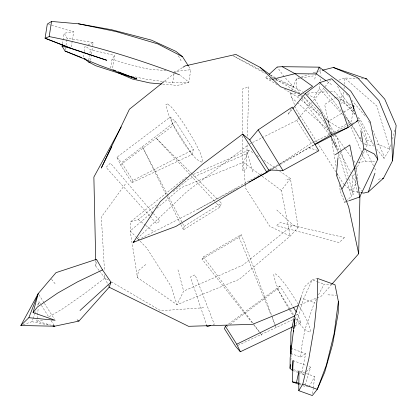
<?xml version="1.0" encoding="UTF-8"?>
<svg xmlns="http://www.w3.org/2000/svg" width="417" height="417" viewBox="0 0 417 417"><rect width="100%" height="100%" fill="white"/><g stroke="black" fill="none" stroke-linecap="round" stroke-linejoin="round"><path stroke-width="0.31" stroke-dasharray="2.08 1.56" d="M242.355 135.921L242.282 171.095L246.431 169.172L247.182 143.239M242.36 133.315L242.449 89.019L248.813 86.83L247.37 136.755M346.053 201.046L351.468 196.386L355.367 183.907L355.477 175.541M355.555 169.104L355.571 167.816M186.738 177.35L184.955 178.127L130.73 221.667L130.203 230.914L137.433 277.592L176.996 304.676L239.254 279.343L290.169 236.116L298.124 227.51L290.446 178.539L279.281 170.866M358.083 192.133L351.828 191.049L352.641 177.835L355.008 172.482M355.102 114.43L348.341 106.194L343.113 102.712L343.832 91.938M344.041 88.769L344.166 86.866M344.338 84.333L344.76 77.995L356.988 78.516M290.769 353.48L300.714 357.072L301.413 348.117L305.051 329.159L314.402 302.721L316.461 298.775M98.996 270.315L95.842 266.197L96.478 259.306M338.015 157.397L338.385 153.519M290.868 360.09L291.311 355.654M291.374 355.023L291.566 353.121M291.884 349.952L292.009 348.685L305.677 353.626L301.819 372.584L303.654 374.534L304.54 373.611M51.572 325.333L36.852 321.111L37.056 319.214M37.123 318.578L38.281 307.824M38.619 304.665L38.963 301.501L41.054 304.796M334.194 132.517L313.985 97.656L319.349 88.618L319.917 84.171M320.324 81.002L320.647 78.464M312.562 393.658L313.219 388.602M313.297 387.972L314.772 376.593L306.26 373.517M90.671 60.434L91.203 56.592M91.558 54.028L92.621 46.339M92.71 45.698L93.153 42.492L67.132 38.255L64.114 33.219L73.684 31.854L71.083 48.351M137.433 277.592L138.408 270.638L145.799 264.508M164.918 81.779L172.617 82.837L174.395 71.583L190.798 69.686L188.838 82.118L177.553 85.433L162.687 84.093M62.441 43.754L64.114 33.219M65.297 49.779L65.605 47.861M66.011 45.297L66.824 40.173M66.928 39.537L67.132 38.255M83.332 57.171L84.109 52.255M84.203 51.64L85.078 46.11L90.421 49.618L114.592 55.451L112.439 69.097M88.774 60.058L90.421 49.618M110.63 68.258L112.074 59.099L114.592 55.451M353.376 109.296L351.375 121.42L339.553 128.04L328.408 121.211L325.328 118.814M314.788 79.167L315.638 74.299M315.742 73.689L316.06 71.865L317.916 71.39M219.597 201.375L221.437 203.209L219.978 207.119L183.438 229.845L184.152 226.4L168.134 195.87M294.809 327.481L303.618 298.822L312.182 279.817L317.592 278.452M390.979 144.673L389.812 149.015L384.062 158.361L376.217 148.52M392.48 139.09L395.149 129.166M192.002 154.556L193.352 149.567L175.427 121.41L170.272 117.057L116.958 157.225L120.523 164.877L131.835 182.709L192.002 154.556L173.493 125.376L170.272 117.057M339.891 101.644L341.799 94.894L336.983 84.969M305.161 385.126L310.712 367.158L308.272 366.251M301.241 296.946L304.832 286.495L312.182 279.817L316.946 281.543M23.19 324.697L31.958 321.695L32.807 319.25M33.021 318.635L34.507 314.355M34.72 313.74L35.779 310.681M37.692 305.171L38.963 301.501M363.66 143.599L365.229 144.256L366.819 140.086L365.334 132.987L358.286 118.308M294.491 104.521L290.258 93.981L291.212 91.641M291.452 91.057L296.461 78.782L298.911 77.916M356.055 170.105L367.617 143.948L358.026 121.467M252.676 171.96L247.489 153.378L248.98 150.031L253.234 152.956M131.835 182.709L132.893 180.452L193.352 149.567M177.981 269.851L183.657 291.108L176.996 304.676L170.944 286.151L146.826 248.12L136.046 236.96M318.515 294.835L324.098 284.123L331.796 284.561M308.981 386.903L314.772 376.593M345.776 201.896L344.572 202.318L340.418 191.784L341.408 190.1M291.306 108.722L287.803 114.644L292.385 109.139M252.222 322.92L202.026 259.145L203.46 256.846L241.323 234.557L275.137 324.728M125.303 184.142L101.336 217.069L104.5 270.899M245.3 184.371L245.644 188.26L269.763 226.285L290.169 236.116L281.324 190.418L290.446 178.539L285.343 179.977M202.026 259.145L239.123 237.304L241.323 234.557M262.027 137.772L296.805 120.351L298.88 117.881M299.297 117.385L311.739 102.535M313.396 100.554L324.593 87.189M325.01 86.694L330.4 80.262M230.09 324.348L277.347 289.101L279.916 286.046L292.974 306.703M331.724 284.368L321.455 296.039L299.286 305.14M306.302 371.766L310.712 367.158M137.183 238.701L186.654 191.836L248.235 144.944M277.253 84.734L265.535 77.708L267.396 75.998M344.572 202.318L345.557 201.474M152.45 212.029L130.203 230.914L135.593 236.491M156.896 208.25L181.119 187.692L243.382 162.354L248.98 150.031L192.07 175.004M130.73 221.667L138.262 219.545L157.49 204.106M173.175 191.512L188.354 179.326L247.489 153.378M298.124 227.51L292.88 224.94L242.793 265.155L183.657 291.108M164.507 81.206L174.165 73.491M174.671 73.084L178.231 70.244L182.5 67.57M132.893 180.452L121.566 162.656L175.427 121.41M104.724 274.787L104.917 278.03L84.01 294.006L62.31 309.028L48.945 316.831M120.523 164.877L173.493 125.376M226.973 326.667L228.016 325.896M228.547 324.04L279.916 286.046M300.714 357.072L305.677 353.626M271.451 169.484L278.452 164.877M278.994 164.522L311.322 143.234L313.657 142.098M335.94 97.083L324.614 104.49L328.408 121.211L329.816 129.447M184.152 226.4L221.437 203.209M324.728 117.563L328.408 121.211L343.373 112.345M343.926 112.017L352.792 106.762M272.129 169.38L279.896 164.804M280.448 164.475L314.256 144.616M138.053 239.9L197.762 209.344L261.881 173.759M269.82 169.354L279.406 164.043M279.969 163.73L314.444 144.84M197.762 209.344L237.898 187.926M249.272 144.157L261.443 138.058M296.044 315.169L297.785 314.314L296.758 312.682M314.246 141.811L347.58 125.611M348.164 125.329L353.428 122.77M294.986 325.729L300.86 322.93L297.785 314.314M238.05 345.333L292.906 319.662M87.961 44.817L93.153 42.492M338.839 80.163L344.76 77.995L376.911 106.074L389.812 149.015L375.894 143.61M301.361 77.051L308.71 74.461M312.995 72.944L316.06 71.865M346.381 201.682L348.19 201.046M213.113 324.707L214.312 324.311L195.093 274.839L190.444 276.992L206.514 324.848M318.531 71.234L321.622 70.447M269.538 80.038L271.399 79.574M378.292 179.279L381.758 178.539M340.616 103.228L343.113 102.712M358.083 162.807L365.448 161.296L375.529 161.171M300.193 78.151L296.461 78.782L296.106 86.533L300.49 94.904M300.819 78.042L313.271 75.93M36.852 321.111L43.373 320.084M303.185 93.481L304.478 93.382M307.704 93.147L327.064 91.724M330.29 91.49L334.163 91.208L354.992 114.367M203.699 307.741L160.743 310.728L111.615 281.955M172.617 82.837L188.838 82.118L180.592 75.607M290.258 93.981L299.317 93.762M327.95 294.85L336.498 295.21M357.63 78.542L364.067 78.813M166.002 70.744L146.643 68.815L124.542 63.238L112.074 59.099M308.382 386.825L304.78 386.366L301.856 385.313M162.354 81.43L145.027 79.048L131.058 76.024M358.709 192.242L360.585 192.565M31.958 321.695L49.597 325.208M365.229 144.256L374.257 146.059L360.835 120.643L357.447 116.025M265.535 77.708L271.139 78.985M275.496 79.975L277.988 80.544L294.027 87.2L302.58 91.683M308.731 147.795L317.671 150.391M48.523 24.457L50.978 25.182M51.593 25.359L73.684 31.854M317.54 281.756L324.098 284.123M303.618 298.822L314.402 302.721M299.573 371.099L305.656 373.298M293.573 369.608L301.819 372.584M292.463 370.489L297.764 372.402M298.353 372.616L303.654 374.534M299.474 383.473L301.256 384.114M299.515 384.469L301.272 385.099M297.107 92.762L300.084 93.841M293.021 360.569L305.833 365.339M366.819 140.086L373.476 142.671M336.519 97.375L351.583 104.943M262.439 70.916L233.15 55.815L265.499 73.658M270.477 75.06L276.794 78.318M277.368 78.615L294.027 87.2L284.576 77.145M307.141 94.075L313.985 97.656M271.175 76.785L273.448 78.036M275.72 79.293L301.277 94.268M99.392 270.831L104.917 278.03L108.269 279.995M284.415 89.092L297.086 96.807L300.683 99.606M256.955 155.515L259.614 157.345M263.862 160.264L277.154 169.401M326.907 81.331L331.614 84.646M270.315 74.893L274.918 78.281M275.434 78.662L277.988 80.544M260.015 174.655L243.382 162.354L245.248 183.725M262.09 176.193L281.324 190.418M301.194 100.007L321.731 116.015M138.262 219.545L145.304 225.091M145.809 225.488L153.857 231.821M344.176 184.642L351.828 191.049M291.358 97.453L296.716 102.149M297.201 102.577L327.877 129.463M330.801 132.027L331.776 132.877M334.695 135.442L337.129 137.574L345.057 148.603M300.86 322.93L295.851 318.28L295.168 317.201M276.799 209.991L292.88 224.94M304.035 97.01L321.048 113.909M191.997 173.853L156.109 138.074L190.465 175.213M192.456 174.311L217.757 199.54M284.144 76.692L277.175 67.012M190.908 175.693L216.011 202.834M216.454 203.308L219.978 207.119M149.672 215.907L106.054 167.337L110.411 163.099L153.096 213.155M150.099 216.392L156.578 223.606L159.857 221.083L153.519 213.65M319.349 88.618L342.915 114.951M345.484 117.823L348.482 121.175L361.904 152.909M116.958 157.225L121.566 162.656M346.324 93.762L348.831 96.723M351.755 100.174L365.97 116.948M301.689 94.768L324.092 121.535M343.321 110.906L344.953 112.871M358.954 187.238L361.727 190.663M51.52 279.281L55.664 284.425M295.142 318.051C299.755 322.982 303.258 330.655 310.311 332.193L310.191 328.773L307.782 322.169L303.008 312.641A35.257 4.139 58.4 0 0 299.182 305.927M253.828 324.963L260.255 333.126M260.656 333.636L261.86 335.164L259.916 332.552M324.384 89.228L342.008 112.152M329.477 134.931L303.409 100.487L302.242 98.25M341.799 94.894L354.059 111.407M345.078 116.254L350.833 123.948M351.213 124.459L354.664 129.072L362.217 143.391M203.46 256.846L252.905 323.154M253.296 323.675L259.525 332.031M345.438 149.13L351.854 158.059M353.741 160.686L355.628 163.313M188.724 66.433L190.798 69.686M344.536 114.05L351.427 124.912M351.771 125.454L361.763 141.207M316.972 142.108L296.841 110.375L295.434 106.861M317.321 142.656L335.716 171.658M337.103 173.847L343.702 184.241M296.805 120.351L311.322 143.234M277.347 289.101L290.023 309.096M290.368 309.638L294.824 316.659M289.195 309.372C282.648 298.509 275.877 287.11 273.693 274.454L275.335 273.823L279.041 276.852L284.681 283.753A35.257 4.139 58.4 0 1 297.827 303.644M289.528 309.899L292.864 315.163M38.901 294.678L44.082 302.841M44.426 303.383L54.439 319.167M41.403 305.343L48.716 316.878M51.155 320.72L54.637 326.214M335.503 134.764L337.129 137.574L340.679 150.057M178.387 55.805L181.364 61.309M366.142 150.834L373.648 165.987M300.782 95.462L301.95 97.693M167.832 195.292L142.447 146.904L166.696 195.969M334.564 141.639L339.891 151.903M340.189 152.471L350.478 172.393M351.932 175.229L356.577 184.304M166.982 196.553L180.551 224.002M180.842 224.586L183.438 229.845M374.8 168.322L375.665 170.073M104.917 278.03L109.171 287.214M324.363 122.129L330.05 134.545M336.279 148.144L338.448 152.872L333.131 136.114M360.377 137.188L361.633 140.003M368.685 121.284L369.472 123.062M372.605 130.156L383.317 154.41L384.062 158.361M362.159 153.508L365.448 161.296M239.123 237.304L271.128 315.184M272.113 317.577L275.069 324.765M275.314 325.364L276.054 327.163L275.366 325.333M328.408 121.211L332.344 133.628M338.635 153.492L346.449 179.602M347.194 182.088L351.468 196.386M355.367 183.907L358.511 194.588M340.856 150.678L348.122 176.266M348.831 178.763L353.621 195.609M331.442 138.944L336.206 166.899M337.285 173.279L337.827 176.469M339.229 184.762L340.418 191.784M319.844 67.908L321.054 75.289M356.05 166.534L357.989 181.353M95.712 260.344L95.842 266.197M344.426 237.56L339.157 242.569L276.367 225.581L280.297 222.563L344.426 237.56M167.577 103.937L165.93 104.568C168.624 119.486 177.189 132.632 185.106 145.272C190.626 150.907 194.379 160.237 202.553 162.307L202.433 158.887L200.024 152.283L195.245 142.755A35.257 4.139 58.4 0 0 176.923 113.862L171.278 106.966L167.577 103.937"/><path stroke-width="0.63" d="M291.233 351.682L290.769 353.48L290.91 332.292L294.272 317.228L301.027 297.556M298.786 390.661L302.778 384.083L308.825 358.667L314.345 326.662L317.676 294.079L317.592 278.452L335.007 284.743L338.385 301.564L338.208 313.078L332.641 344.176L324.702 372.199L317.285 389.327L312.317 395.556L298.786 390.661L298.968 370.88L296.508 382.405L299.474 383.473M290.769 353.48L290.858 345.531M298.932 384.26L292.499 381.941L293.021 360.569L292.463 370.489L290.039 368.331L290.164 357.843L294.871 318.958L293.938 328.653M332.151 283.878L358.683 253.729L359.928 196.172M293.631 331.885L293.75 330.592M337.952 158.043L336.331 174.838L348.706 207.067L358.683 253.729M290.039 368.331L290.42 364.526M361.205 192.675L363.707 193.107L368.284 192.018L383.489 178.168L392.543 160.753L396.15 125.444L384.75 99.142L366.642 78.922L333.371 67.465L322.242 70.291M338.385 301.564L334.085 333.798L326.396 365.016L317.285 389.327L302.778 384.083M51.562 21.444L47.298 24.097L45.072 38.218L49.175 36.581L51.562 21.444L78.49 23.805L111.589 29.732L151.34 40.1L176.005 51.406L182.49 56.67L188.375 65.891M84.187 58.531L88.482 61.904L95.733 65.73L136.442 78.86L99.501 65.281L65.094 51.062L62.044 46.23L62.341 44.374M353.48 108.66L353.903 106.106L352.746 105.527M28.846 317.697L55.127 320.256L33.079 312.588L38.213 293.589L55.998 272.65L96.478 259.306L102.509 269.898L111.021 282.231L109.171 287.214L78.917 321.09L54.637 326.214L20.85 325.5L38.213 293.589L28.846 317.697L20.85 325.5M368.284 192.018L374.966 173.196M272.64 79.261L294.991 73.694L316.44 73.955L319.187 67.147L345.667 86.642L350.838 91.203L370.244 121.79L377.802 159.278L359.647 197.022L348.794 200.838M226.989 325.192L225.43 326.344L224.377 328.606L235.688 346.438L240.348 351.75L292.635 326.85M111.824 146.643L101.289 168.041L129.426 109.218L163.996 81.612M360.851 130.735L363.895 148.775L354.596 167.665L342.065 188.979M121.269 126.904L93.872 177.063L95.696 259.692M33.079 312.588L37.467 306.959L57.697 293.057L77.505 281.876L102.509 269.898M292.802 108.639L305.301 93.627L319.735 82.608L331.645 78.777L349.389 95.634L358.109 120.497L348.148 127.404L315.012 144.543M249.736 139.898L258.154 129.864L292.26 107.106L318.859 150.735L282.94 170.511L268.689 169.98L266.718 172.054L223.418 197.35L175.885 226.441L133.414 242.272L160.201 201.713L202.448 164.293L242.642 134.102L249.736 139.898L268.689 169.98M134.357 241.38L133.414 242.272L134.576 241.678M269.257 74.283L277.175 67.012L282.179 66.684L319.187 67.147L319.844 67.908M80.001 310.493L111.021 282.231M298.16 96.082L312.604 86.324L294.991 73.694L282.179 66.684M335.331 154.691L349.8 144.96L358.213 186.555L359.647 197.022M270.909 169.839L267.141 172.325L251.66 180.587M183.037 67.236L185.169 65.902L235.85 54.419L260.088 67.361L269.804 74.518M352.792 106.762L353.903 106.106M314.809 144.298L331.395 134.764L348.148 127.404L338.755 100.612L319.735 82.608M249.366 181.807L250.513 181.197M225.43 326.344L236.726 344.213L294.882 315.737M356.353 121.347L358.109 120.497M298.087 305.635L252.556 324.332L188.541 326.313L109.171 287.214M210.721 325.5L207.129 326.688L206.717 325.463M382.337 178.419L383.489 178.168M365.355 78.87L366.642 78.922M161.395 83.979L149.76 82.931L132.476 79.037L116.989 72.318M292.499 381.941L296.508 382.405M52.745 325.839L54.637 326.214L53.412 325.859M78.49 23.805L116.025 31.556L157.762 43.9L182.49 56.67M49.175 36.581C93.726 45.244 137.193 58.849 179.623 74.841M62.044 46.23L71.083 48.351L106.768 60.277L72.396 48.919L45.072 38.218L71.083 48.351M88.482 61.904L90.317 62.503M296.513 92.543L280.438 86.72L260.088 67.361M130.417 76.572L136.442 78.86L118.339 71.839M112.908 69.733L115.926 70.906M65.094 51.062L81.69 57.582M84.062 58.516L85.839 59.214M333.371 67.465L357.447 77.614L378.99 100.758L391.438 131.199L392.543 160.753M363.895 148.775L374.252 153.962L377.802 159.278M77.197 319.881L78.917 321.09M316.44 73.955L325.859 80.59M305.301 93.627L320.845 111.402L331.395 134.764M242.642 134.102L266.718 172.054M293.318 307.246L296.414 312.14M258.154 129.864L282.94 170.511M236.726 344.213L240.348 351.75M330.863 136.317L336.008 147.55"/></g></svg>
